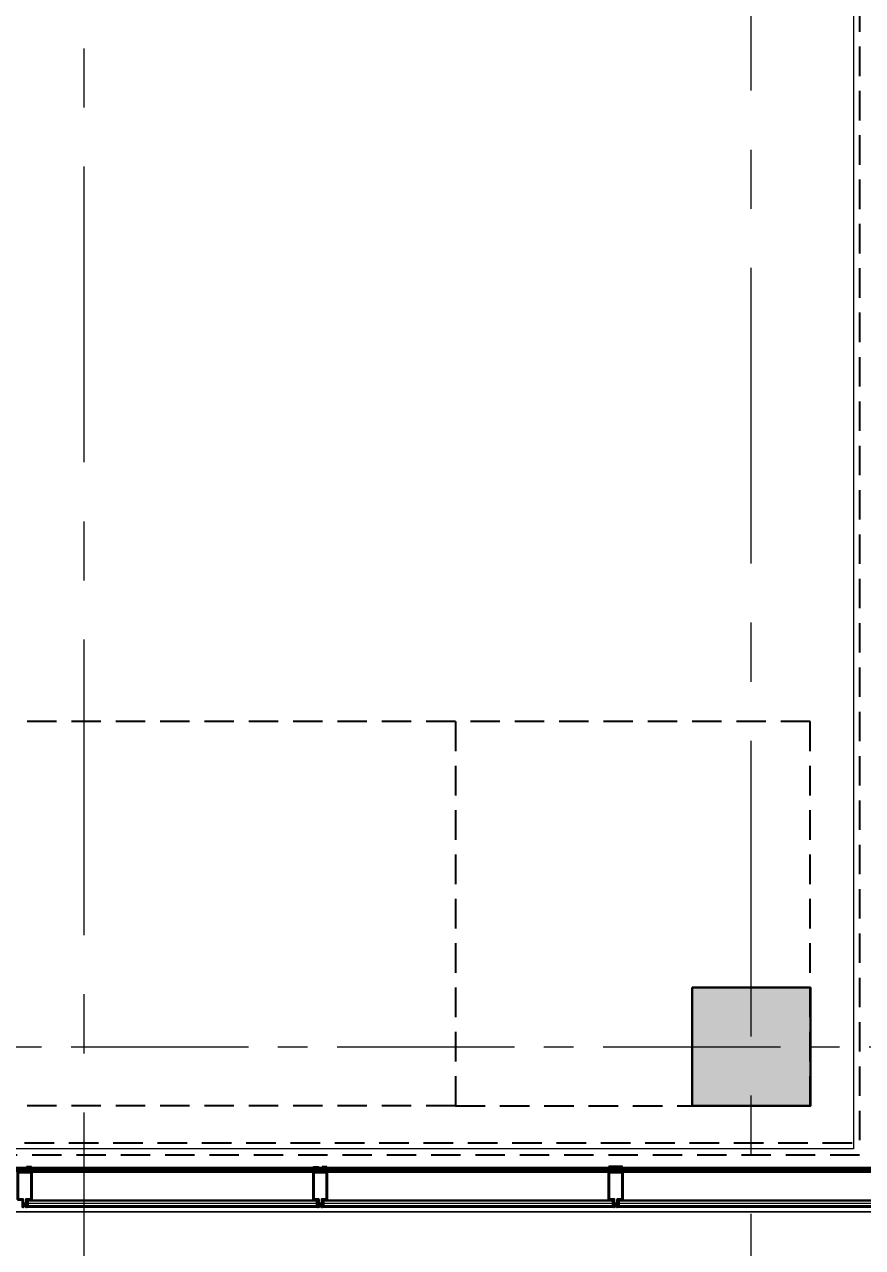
# Model space of a CAD drawing. Header units: inches. Extents: x -26500 to 0, y -3347 to 2257.
# Drawn here: x -21241.1 to -21070.9, y -26.2 to 222.1 of the extents above; entities that cross this region are included whole.
import ezdxf
from ezdxf import colors
from ezdxf.entities.mleader import LeaderData, LeaderLine
from ezdxf.enums import TextEntityAlignment as Align
from ezdxf.math import Vec2, Vec3

# ---------------------------------------------------------------- set-up
doc = ezdxf.new("R2010")
doc.units = ezdxf.units.IN
doc.header["$LTSCALE"] = 48
doc.header["$MEASUREMENT"] = 0
for name, pattern in [('A104$0$CENTER', [2, 1.25, -0.25, 0.25, -0.25]), ('CENTER2', [1.125, 0.75, -0.125, 0.125, -0.125]), ('NB - 5th floor_plan$0$HIDDEN2', [0.1875, 0.125, -0.0625])]:
    doc.linetypes.add(name, pattern=pattern)
for name, color, linetype in [('A104$0$A-ANNO-PATT-1-12', 8, 'Continuous'), ('A104$0$A-CLNG-RAIL', 8, 'Continuous'), ('A104$0$A-FLOR-SLAB', 8, 'Continuous'), ('A104$0$A-GLAZ', 8, 'Continuous'), ('A104$0$A-GLAZ-CRNA', 8, 'Continuous'), ('A104$0$A-GRID-GRD1-12', 8, 'CENTER2'), ('A104$0$A-GRID-GRDP0-12', 8, 'Continuous'), ('A104$0$A-GRID-GRDP0-15', 8, 'Continuous'), ('A604$0$A-CLNG-RAIL', 8, 'Continuous'), ('A604$0$A-COLS-COL1-12', 8, 'Continuous'), ('A604$0$A-SHAD-PAT2', 8, 'Continuous'), ('E-Anno-Keyn', 72, 'Continuous'), ('E-FIRE', 234, 'Continuous'), ('NB - 5th floor_plan$0$STCCOLS1', 1, 'NB - 5th floor_plan$0$HIDDEN2'), ('NB - 5th floor_plan$0$STDROPS', 1, 'NB - 5th floor_plan$0$HIDDEN2'), ('NB - 5th floor_plan$0$STSLABEDGE', 1, 'NB - 5th floor_plan$0$HIDDEN2'), ('NB - 5th floor_plan$0$STSLABNOTCH', 1, 'NB - 5th floor_plan$0$HIDDEN2'), ('XREF', 7, 'Continuous')]:
    doc.layers.add(name, color=color, linetype=linetype)
doc.layers.add('E-Fire-Covr', color=240, linetype='Continuous', lineweight=70, plot=False)
doc.styles.add('MAMEP ANNO', font='arial.ttf', dxfattribs={"height": 0.101562})
doc.styles.get("Standard").update_dxf_attribs({"font": 'simplex.shx'})

# ---------------------------------------------------------------- blocks, each defined once
blk = doc.blocks.new('A104')
at = {"layer": 'A104$0$A-ANNO-PATT-1-12', "lineweight": 30}
blk.add_solid([(-21081.5239, 2.5949), (-21081.5239, 26.5949), (-21105.5239, 2.5949), (-21105.5239, 26.5949)], dxfattribs=at)
at = {"layer": 'A104$0$A-CLNG-RAIL', "lineweight": 13}
for p, q in [((-21239.6489, -9.7165), (-21240.6469, -9.7165)), ((-21240.6469, -9.7165), (-21240.6469, -10.5425)), ((-21240.5969, -10.5425), (-21240.5969, -9.7665)), ((-21240.5969, -9.7665), (-21240.0389, -9.7665)), ((-21240.0389, -9.7665), (-21240.0389, -9.8565)), ((-21240.0389, -9.8565), (-21239.9339, -9.8565)), ((-21239.9939, -9.8165), (-21239.9939, -9.7665)), ((-21239.9939, -9.7665), (-21239.6939, -9.7665)), ((-21239.9339, -9.8165), (-21239.9939, -9.8165)), ((-21239.9339, -9.8565), (-21239.9339, -9.8165)), ((-21239.6939, -9.8165), (-21239.7539, -9.8165)), ((-21239.7539, -9.8165), (-21239.7539, -9.8565)), ((-21239.7539, -9.8565), (-21239.6489, -9.8565)), ((-21239.6939, -9.7665), (-21239.6939, -9.8165)), ((-21239.6489, -9.8565), (-21239.6489, -9.7165)), ((-21182.3995, -9.8565), (-21182.3995, -9.7165)), ((-21182.3995, -9.7165), (-21181.4015, -9.7165)), ((-21182.2945, -9.8565), (-21182.3995, -9.8565)), ((-21182.0545, -9.7665), (-21182.3545, -9.7665)), ((-21182.3545, -9.7665), (-21182.3545, -9.8165)), ((-21182.3545, -9.8165), (-21182.2945, -9.8165)), ((-21182.2945, -9.8165), (-21182.2945, -9.8565)), ((-21182.1145, -9.8565), (-21182.1145, -9.8165)), ((-21182.1145, -9.8165), (-21182.0545, -9.8165)), ((-21182.0095, -9.8565), (-21182.1145, -9.8565)), ((-21182.0545, -9.8165), (-21182.0545, -9.7665)), ((-21181.4515, -9.7665), (-21182.0095, -9.7665)), ((-21182.0095, -9.7665), (-21182.0095, -9.8565)), ((-21181.4515, -10.5425), (-21181.4515, -9.7665)), ((-21181.4015, -9.7165), (-21181.4015, -10.5425)), ((-21179.6489, -9.7165), (-21180.6469, -9.7165)), ((-21180.6469, -9.7165), (-21180.6469, -10.5425)), ((-21180.5969, -10.5425), (-21180.5969, -9.7665)), ((-21180.5969, -9.7665), (-21180.0389, -9.7665)), ((-21180.0389, -9.7665), (-21180.0389, -9.8565)), ((-21180.0389, -9.8565), (-21179.9339, -9.8565)), ((-21179.9939, -9.8165), (-21179.9939, -9.7665)), ((-21179.9939, -9.7665), (-21179.6939, -9.7665)), ((-21179.9339, -9.8165), (-21179.9939, -9.8165)), ((-21179.9339, -9.8565), (-21179.9339, -9.8165)), ((-21179.6939, -9.8165), (-21179.7539, -9.8165)), ((-21179.7539, -9.8165), (-21179.7539, -9.8565)), ((-21179.7539, -9.8565), (-21179.6489, -9.8565)), ((-21179.6939, -9.7665), (-21179.6939, -9.8165)), ((-21179.6489, -9.8565), (-21179.6489, -9.7165)), ((-21122.3995, -9.8565), (-21122.3995, -9.7165)), ((-21122.3995, -9.7165), (-21121.4015, -9.7165)), ((-21122.2945, -9.8565), (-21122.3995, -9.8565)), ((-21122.0545, -9.7665), (-21122.3545, -9.7665)), ((-21122.3545, -9.7665), (-21122.3545, -9.8165)), ((-21122.3545, -9.8165), (-21122.2945, -9.8165)), ((-21122.2945, -9.8165), (-21122.2945, -9.8565)), ((-21122.1145, -9.8565), (-21122.1145, -9.8165)), ((-21122.1145, -9.8165), (-21122.0545, -9.8165)), ((-21122.0095, -9.8565), (-21122.1145, -9.8565)), ((-21122.0545, -9.8165), (-21122.0545, -9.7665)), ((-21121.4515, -9.7665), (-21122.0095, -9.7665)), ((-21122.0095, -9.7665), (-21122.0095, -9.8565)), ((-21121.4515, -10.5425), (-21121.4515, -9.7665)), ((-21121.4015, -9.7165), (-21121.4015, -10.5425)), ((-21119.6489, -9.7165), (-21120.6469, -9.7165)), ((-21120.6469, -9.7165), (-21120.6469, -10.5425)), ((-21120.5969, -10.5425), (-21120.5969, -9.7665)), ((-21120.5969, -9.7665), (-21120.0389, -9.7665)), ((-21120.0389, -9.7665), (-21120.0389, -9.8565)), ((-21120.0389, -9.8565), (-21119.9339, -9.8565)), ((-21119.9939, -9.8165), (-21119.9939, -9.7665)), ((-21119.9939, -9.7665), (-21119.6939, -9.7665)), ((-21119.9339, -9.8165), (-21119.9939, -9.8165)), ((-21119.9339, -9.8565), (-21119.9339, -9.8165)), ((-21119.6939, -9.8165), (-21119.7539, -9.8165)), ((-21119.7539, -9.8165), (-21119.7539, -9.8565)), ((-21119.7539, -9.8565), (-21119.6489, -9.8565)), ((-21119.6939, -9.7665), (-21119.6939, -9.8165)), ((-21119.6489, -9.8565), (-21119.6489, -9.7165)), ((-21240.8659, -10.5425), (-21240.9489, -10.5425)), ((-21240.9489, -10.5425), (-21240.9489, -10.9045)), ((-21240.9489, -10.9045), (-21240.8989, -10.9045)), ((-21240.8989, -10.6965), (-21240.8989, -10.6025)), ((-21240.8989, -10.6025), (-21240.1129, -10.6025)), ((-21240.8989, -10.8215), (-21240.8639, -10.6965)), ((-21240.8639, -10.6965), (-21240.8989, -10.6965)), ((-21240.8989, -10.9045), (-21240.8989, -10.8215)), ((-21240.7409, -10.5075), (-21240.8659, -10.5425)), ((-21240.7409, -10.5425), (-21240.7409, -10.5075)), ((-21240.6469, -10.5425), (-21240.7409, -10.5425)), ((-21239.9339, -10.5425), (-21240.5969, -10.5425)), ((-21240.1129, -10.6965), (-21240.1479, -10.6965)), ((-21240.1479, -10.6965), (-21240.1129, -10.8215)), ((-21240.1129, -10.6025), (-21240.1129, -10.6965)), ((-21240.1129, -10.8215), (-21240.1129, -10.9045)), ((-21240.1129, -10.9045), (-21240.0679, -10.9045)), ((-21240.0679, -10.9045), (-21240.0679, -10.6825)), ((-21240.0679, -10.6825), (-21239.6939, -10.6825)), ((-21239.9939, -10.6325), (-21239.9939, -10.5825)), ((-21239.9939, -10.5825), (-21239.9339, -10.5825)), ((-21239.6939, -10.6325), (-21239.9939, -10.6325)), ((-21239.9339, -10.5825), (-21239.9339, -10.5425)), ((-21239.6489, -10.5425), (-21239.7539, -10.5425)), ((-21239.7539, -10.5425), (-21239.7539, -10.5825)), ((-21239.7539, -10.5825), (-21239.6939, -10.5825)), ((-21239.6939, -10.5825), (-21239.6939, -10.6325)), ((-21239.6939, -10.6825), (-21239.6939, -10.9045)), ((-21239.6939, -10.9045), (-21239.6489, -10.9045)), ((-21239.6489, -10.9045), (-21239.6489, -10.5425)), ((-21182.3995, -10.9045), (-21182.3995, -10.5425)), ((-21182.3995, -10.5425), (-21182.2945, -10.5425)), ((-21182.3545, -10.9045), (-21182.3995, -10.9045)), ((-21182.2945, -10.5825), (-21182.3545, -10.5825)), ((-21182.3545, -10.5825), (-21182.3545, -10.6325)), ((-21182.3545, -10.6325), (-21182.0545, -10.6325)), ((-21181.9805, -10.6825), (-21182.3545, -10.6825)), ((-21182.3545, -10.6825), (-21182.3545, -10.9045)), ((-21182.2945, -10.5425), (-21182.2945, -10.5825)), ((-21182.1145, -10.5825), (-21182.1145, -10.5425)), ((-21182.1145, -10.5425), (-21181.4515, -10.5425)), ((-21182.0545, -10.5825), (-21182.1145, -10.5825)), ((-21182.0545, -10.6325), (-21182.0545, -10.5825)), ((-21181.9805, -10.9045), (-21181.9805, -10.6825)), ((-21181.9355, -10.9045), (-21181.9805, -10.9045)), ((-21181.1495, -10.6025), (-21181.9355, -10.6025)), ((-21181.9355, -10.6025), (-21181.9355, -10.6965)), ((-21181.9355, -10.6965), (-21181.9005, -10.6965)), ((-21181.9005, -10.6965), (-21181.9355, -10.8215)), ((-21181.9355, -10.8215), (-21181.9355, -10.9045)), ((-21181.4015, -10.5425), (-21181.3075, -10.5425)), ((-21181.3075, -10.5425), (-21181.3075, -10.5075)), ((-21181.3075, -10.5075), (-21181.1825, -10.5425)), ((-21181.1495, -10.8215), (-21181.1845, -10.6965)), ((-21181.1845, -10.6965), (-21181.1495, -10.6965)), ((-21181.1825, -10.5425), (-21181.0995, -10.5425)), ((-21181.1495, -10.6965), (-21181.1495, -10.6025)), ((-21181.1495, -10.9045), (-21181.1495, -10.8215)), ((-21181.0995, -10.9045), (-21181.1495, -10.9045)), ((-21181.0995, -10.5425), (-21181.0995, -10.9045)), ((-21180.8659, -10.5425), (-21180.9489, -10.5425)), ((-21180.9489, -10.5425), (-21180.9489, -10.9045)), ((-21180.9489, -10.9045), (-21180.8989, -10.9045)), ((-21180.8989, -10.6965), (-21180.8989, -10.6025)), ((-21180.8989, -10.6025), (-21180.1129, -10.6025)), ((-21180.8989, -10.8215), (-21180.8639, -10.6965)), ((-21180.8639, -10.6965), (-21180.8989, -10.6965)), ((-21180.8989, -10.9045), (-21180.8989, -10.8215)), ((-21180.7409, -10.5075), (-21180.8659, -10.5425)), ((-21180.7409, -10.5425), (-21180.7409, -10.5075)), ((-21180.6469, -10.5425), (-21180.7409, -10.5425)), ((-21179.9339, -10.5425), (-21180.5969, -10.5425)), ((-21180.1129, -10.6965), (-21180.1479, -10.6965)), ((-21180.1479, -10.6965), (-21180.1129, -10.8215)), ((-21180.1129, -10.6025), (-21180.1129, -10.6965)), ((-21180.1129, -10.8215), (-21180.1129, -10.9045)), ((-21180.1129, -10.9045), (-21180.0679, -10.9045)), ((-21180.0679, -10.9045), (-21180.0679, -10.6825)), ((-21180.0679, -10.6825), (-21179.6939, -10.6825)), ((-21179.9939, -10.6325), (-21179.9939, -10.5825)), ((-21179.9939, -10.5825), (-21179.9339, -10.5825)), ((-21179.6939, -10.6325), (-21179.9939, -10.6325)), ((-21179.9339, -10.5825), (-21179.9339, -10.5425)), ((-21179.6489, -10.5425), (-21179.7539, -10.5425)), ((-21179.7539, -10.5425), (-21179.7539, -10.5825)), ((-21179.7539, -10.5825), (-21179.6939, -10.5825)), ((-21179.6939, -10.5825), (-21179.6939, -10.6325)), ((-21179.6939, -10.6825), (-21179.6939, -10.9045)), ((-21179.6939, -10.9045), (-21179.6489, -10.9045)), ((-21179.6489, -10.9045), (-21179.6489, -10.5425)), ((-21122.3995, -10.9045), (-21122.3995, -10.5425)), ((-21122.3995, -10.5425), (-21122.2945, -10.5425)), ((-21122.3545, -10.9045), (-21122.3995, -10.9045)), ((-21122.2945, -10.5825), (-21122.3545, -10.5825)), ((-21122.3545, -10.5825), (-21122.3545, -10.6325)), ((-21122.3545, -10.6325), (-21122.0545, -10.6325)), ((-21121.9805, -10.6825), (-21122.3545, -10.6825)), ((-21122.3545, -10.6825), (-21122.3545, -10.9045)), ((-21122.2945, -10.5425), (-21122.2945, -10.5825)), ((-21122.1145, -10.5825), (-21122.1145, -10.5425)), ((-21122.1145, -10.5425), (-21121.4515, -10.5425)), ((-21122.0545, -10.5825), (-21122.1145, -10.5825)), ((-21122.0545, -10.6325), (-21122.0545, -10.5825)), ((-21121.9805, -10.9045), (-21121.9805, -10.6825)), ((-21121.9355, -10.9045), (-21121.9805, -10.9045)), ((-21121.1495, -10.6025), (-21121.9355, -10.6025)), ((-21121.9355, -10.6025), (-21121.9355, -10.6965)), ((-21121.9355, -10.6965), (-21121.9005, -10.6965)), ((-21121.9005, -10.6965), (-21121.9355, -10.8215)), ((-21121.9355, -10.8215), (-21121.9355, -10.9045)), ((-21121.4015, -10.5425), (-21121.3075, -10.5425)), ((-21121.3075, -10.5425), (-21121.3075, -10.5075)), ((-21121.3075, -10.5075), (-21121.1825, -10.5425)), ((-21121.1495, -10.8215), (-21121.1845, -10.6965)), ((-21121.1845, -10.6965), (-21121.1495, -10.6965)), ((-21121.1825, -10.5425), (-21121.0995, -10.5425)), ((-21121.1495, -10.6965), (-21121.1495, -10.6025)), ((-21121.1495, -10.9045), (-21121.1495, -10.8215)), ((-21121.0995, -10.9045), (-21121.1495, -10.9045)), ((-21121.0995, -10.5425), (-21121.0995, -10.9045)), ((-21120.8659, -10.5425), (-21120.9489, -10.5425)), ((-21120.9489, -10.5425), (-21120.9489, -10.9045)), ((-21120.9489, -10.9045), (-21120.8989, -10.9045)), ((-21120.8989, -10.6965), (-21120.8989, -10.6025)), ((-21120.8989, -10.6025), (-21120.1129, -10.6025)), ((-21120.8989, -10.8215), (-21120.8639, -10.6965)), ((-21120.8639, -10.6965), (-21120.8989, -10.6965)), ((-21120.8989, -10.9045), (-21120.8989, -10.8215)), ((-21120.7409, -10.5075), (-21120.8659, -10.5425)), ((-21120.7409, -10.5425), (-21120.7409, -10.5075)), ((-21120.6469, -10.5425), (-21120.7409, -10.5425)), ((-21119.9339, -10.5425), (-21120.5969, -10.5425)), ((-21120.1129, -10.6965), (-21120.1479, -10.6965)), ((-21120.1479, -10.6965), (-21120.1129, -10.8215)), ((-21120.1129, -10.6025), (-21120.1129, -10.6965)), ((-21120.1129, -10.8215), (-21120.1129, -10.9045)), ((-21120.1129, -10.9045), (-21120.0679, -10.9045)), ((-21120.0679, -10.9045), (-21120.0679, -10.6825)), ((-21120.0679, -10.6825), (-21119.6939, -10.6825)), ((-21119.9939, -10.6325), (-21119.9939, -10.5825)), ((-21119.9939, -10.5825), (-21119.9339, -10.5825)), ((-21119.6939, -10.6325), (-21119.9939, -10.6325)), ((-21119.9339, -10.5825), (-21119.9339, -10.5425)), ((-21119.6489, -10.5425), (-21119.7539, -10.5425)), ((-21119.7539, -10.5425), (-21119.7539, -10.5825)), ((-21119.7539, -10.5825), (-21119.6939, -10.5825)), ((-21119.6939, -10.5825), (-21119.6939, -10.6325)), ((-21119.6939, -10.6825), (-21119.6939, -10.9045)), ((-21119.6939, -10.9045), (-21119.6489, -10.9045)), ((-21119.6489, -10.9045), (-21119.6489, -10.5425))]:
    blk.add_line(p, q, dxfattribs=at)
at = {"layer": 'A104$0$A-CLNG-RAIL', "lineweight": 13, "flags": 128}
for points in [[(-21239.9042, -9.8111), (-21239.9163, -9.8656), (-21239.9223, -9.9383), (-21239.9681, -10.1297)], [(-21239.7491, -9.799), (-21239.9366, -9.799)], [(-21182.2993, -9.799), (-21182.1118, -9.799)], [(-21182.1442, -9.8111), (-21182.1321, -9.8656), (-21182.1261, -9.9383), (-21182.0803, -10.1297)], [(-21179.9042, -9.8111), (-21179.9163, -9.8656), (-21179.9223, -9.9383), (-21179.9681, -10.1297)], [(-21179.7491, -9.799), (-21179.9366, -9.799)], [(-21122.2993, -9.799), (-21122.1118, -9.799)], [(-21122.1442, -9.8111), (-21122.1321, -9.8656), (-21122.1261, -9.9383), (-21122.0803, -10.1297)], [(-21119.9042, -9.8111), (-21119.9163, -9.8656), (-21119.9223, -9.9383), (-21119.9681, -10.1297)], [(-21119.7491, -9.799), (-21119.9366, -9.799)], [(-21239.9042, -10.5971), (-21239.9163, -10.5427), (-21239.9223, -10.47), (-21239.9681, -10.2786)], [(-21239.7491, -10.6093), (-21239.9366, -10.6093)], [(-21182.2993, -10.6093), (-21182.1118, -10.6093)], [(-21182.1442, -10.5971), (-21182.1321, -10.5427), (-21182.1261, -10.47), (-21182.0803, -10.2786)], [(-21179.9042, -10.5971), (-21179.9163, -10.5427), (-21179.9223, -10.47), (-21179.9681, -10.2786)], [(-21179.7491, -10.6093), (-21179.9366, -10.6093)], [(-21122.2993, -10.6093), (-21122.1118, -10.6093)], [(-21122.1442, -10.5971), (-21122.1321, -10.5427), (-21122.1261, -10.47), (-21122.0803, -10.2786)], [(-21119.9042, -10.5971), (-21119.9163, -10.5427), (-21119.9223, -10.47), (-21119.9681, -10.2786)], [(-21119.7491, -10.6093), (-21119.9366, -10.6093)]]:
    blk.add_lwpolyline(points, dxfattribs=at)
at = {"layer": 'A104$0$A-CLNG-RAIL', "lineweight": 13}
for points in [[(-21239.886, -9.8111), (-21239.886, -9.8656), (-21239.886, -9.9261), (-21239.8981, -9.9746), (-21239.9016, -9.9988), (-21239.9258, -10.1297)], [(-21239.8496, -9.799), (-21239.8618, -9.908), (-21239.8496, -9.9746), (-21239.855, -9.9988), (-21239.8556, -10.1297)], [(-21239.8289, -9.799), (-21239.8315, -9.8172), (-21239.8375, -9.8596), (-21239.8254, -9.9504), (-21239.8078, -9.9988), (-21239.7855, -10.1297)], [(-21239.8012, -9.8051), (-21239.8012, -9.8414), (-21239.8012, -9.8959), (-21239.7709, -9.9685), (-21239.7558, -9.9988), (-21239.7112, -10.1297)], [(-21239.7709, -9.8051), (-21239.783, -9.8535), (-21239.7648, -9.9019), (-21239.7285, -9.9746), (-21239.7133, -9.9988), (-21239.6582, -10.1297)], [(-21182.2775, -9.8051), (-21182.2654, -9.8535), (-21182.2836, -9.9019), (-21182.3199, -9.9746), (-21182.3351, -9.9988), (-21182.3902, -10.1297)], [(-21182.2472, -9.8051), (-21182.2472, -9.8414), (-21182.2472, -9.8959), (-21182.2775, -9.9685), (-21182.2926, -9.9988), (-21182.3372, -10.1297)], [(-21182.2195, -9.799), (-21182.2169, -9.8172), (-21182.2109, -9.8596), (-21182.223, -9.9504), (-21182.2406, -9.9988), (-21182.2629, -10.1297)], [(-21182.1988, -9.799), (-21182.1866, -9.908), (-21182.1988, -9.9746), (-21182.1934, -9.9988), (-21182.1928, -10.1297)], [(-21182.1624, -9.8111), (-21182.1624, -9.8656), (-21182.1624, -9.9261), (-21182.1503, -9.9746), (-21182.1468, -9.9988), (-21182.1226, -10.1297)], [(-21179.886, -9.8111), (-21179.886, -9.8656), (-21179.886, -9.9261), (-21179.8981, -9.9746), (-21179.9016, -9.9988), (-21179.9258, -10.1297)], [(-21179.8496, -9.799), (-21179.8618, -9.908), (-21179.8496, -9.9746), (-21179.855, -9.9988), (-21179.8556, -10.1297)], [(-21179.8289, -9.799), (-21179.8315, -9.8172), (-21179.8375, -9.8596), (-21179.8254, -9.9504), (-21179.8078, -9.9988), (-21179.7855, -10.1297)], [(-21179.8012, -9.8051), (-21179.8012, -9.8414), (-21179.8012, -9.8959), (-21179.7709, -9.9685), (-21179.7558, -9.9988), (-21179.7112, -10.1297)], [(-21179.7709, -9.8051), (-21179.783, -9.8535), (-21179.7648, -9.9019), (-21179.7285, -9.9746), (-21179.7133, -9.9988), (-21179.6582, -10.1297)], [(-21122.2775, -9.8051), (-21122.2654, -9.8535), (-21122.2836, -9.9019), (-21122.3199, -9.9746), (-21122.3351, -9.9988), (-21122.3902, -10.1297)], [(-21122.2472, -9.8051), (-21122.2472, -9.8414), (-21122.2472, -9.8959), (-21122.2775, -9.9685), (-21122.2926, -9.9988), (-21122.3372, -10.1297)], [(-21122.2195, -9.799), (-21122.2169, -9.8172), (-21122.2109, -9.8596), (-21122.223, -9.9504), (-21122.2406, -9.9988), (-21122.2629, -10.1297)], [(-21122.1988, -9.799), (-21122.1866, -9.908), (-21122.1988, -9.9746), (-21122.1934, -9.9988), (-21122.1928, -10.1297)], [(-21122.1624, -9.8111), (-21122.1624, -9.8656), (-21122.1624, -9.9261), (-21122.1503, -9.9746), (-21122.1468, -9.9988), (-21122.1226, -10.1297)], [(-21119.886, -9.8111), (-21119.886, -9.8656), (-21119.886, -9.9261), (-21119.8981, -9.9746), (-21119.9016, -9.9988), (-21119.9258, -10.1297)], [(-21119.8496, -9.799), (-21119.8618, -9.908), (-21119.8496, -9.9746), (-21119.855, -9.9988), (-21119.8556, -10.1297)], [(-21119.8289, -9.799), (-21119.8315, -9.8172), (-21119.8375, -9.8596), (-21119.8254, -9.9504), (-21119.8078, -9.9988), (-21119.7855, -10.1297)], [(-21119.8012, -9.8051), (-21119.8012, -9.8414), (-21119.8012, -9.8959), (-21119.7709, -9.9685), (-21119.7558, -9.9988), (-21119.7112, -10.1297)], [(-21119.7709, -9.8051), (-21119.783, -9.8535), (-21119.7648, -9.9019), (-21119.7285, -9.9746), (-21119.7133, -9.9988), (-21119.6582, -10.1297)], [(-21239.886, -10.5971), (-21239.886, -10.5427), (-21239.886, -10.4821), (-21239.8981, -10.4337), (-21239.9016, -10.4095), (-21239.9258, -10.2786)], [(-21239.8496, -10.6093), (-21239.8618, -10.5003), (-21239.8496, -10.4337), (-21239.855, -10.4095), (-21239.8556, -10.2786)], [(-21239.8289, -10.6093), (-21239.8315, -10.5911), (-21239.8375, -10.5487), (-21239.8254, -10.4579), (-21239.8078, -10.4095), (-21239.7855, -10.2786)], [(-21239.8012, -10.6032), (-21239.8012, -10.5669), (-21239.8012, -10.5124), (-21239.7709, -10.4398), (-21239.7558, -10.4095), (-21239.7112, -10.2786)], [(-21239.7709, -10.6032), (-21239.783, -10.5548), (-21239.7648, -10.5063), (-21239.7285, -10.4337), (-21239.7133, -10.4095), (-21239.6582, -10.2786)], [(-21182.2775, -10.6032), (-21182.2654, -10.5548), (-21182.2836, -10.5063), (-21182.3199, -10.4337), (-21182.3351, -10.4095), (-21182.3902, -10.2786)], [(-21182.2472, -10.6032), (-21182.2472, -10.5669), (-21182.2472, -10.5124), (-21182.2775, -10.4398), (-21182.2926, -10.4095), (-21182.3372, -10.2786)], [(-21182.2195, -10.6093), (-21182.2169, -10.5911), (-21182.2109, -10.5487), (-21182.223, -10.4579), (-21182.2406, -10.4095), (-21182.2629, -10.2786)], [(-21182.1988, -10.6093), (-21182.1866, -10.5003), (-21182.1988, -10.4337), (-21182.1934, -10.4095), (-21182.1928, -10.2786)], [(-21182.1624, -10.5971), (-21182.1624, -10.5427), (-21182.1624, -10.4821), (-21182.1503, -10.4337), (-21182.1468, -10.4095), (-21182.1226, -10.2786)], [(-21179.886, -10.5971), (-21179.886, -10.5427), (-21179.886, -10.4821), (-21179.8981, -10.4337), (-21179.9016, -10.4095), (-21179.9258, -10.2786)], [(-21179.8496, -10.6093), (-21179.8618, -10.5003), (-21179.8496, -10.4337), (-21179.855, -10.4095), (-21179.8556, -10.2786)], [(-21179.8289, -10.6093), (-21179.8315, -10.5911), (-21179.8375, -10.5487), (-21179.8254, -10.4579), (-21179.8078, -10.4095), (-21179.7855, -10.2786)], [(-21179.8012, -10.6032), (-21179.8012, -10.5669), (-21179.8012, -10.5124), (-21179.7709, -10.4398), (-21179.7558, -10.4095), (-21179.7112, -10.2786)], [(-21179.7709, -10.6032), (-21179.783, -10.5548), (-21179.7648, -10.5063), (-21179.7285, -10.4337), (-21179.7133, -10.4095), (-21179.6582, -10.2786)], [(-21122.2775, -10.6032), (-21122.2654, -10.5548), (-21122.2836, -10.5063), (-21122.3199, -10.4337), (-21122.3351, -10.4095), (-21122.3902, -10.2786)], [(-21122.2472, -10.6032), (-21122.2472, -10.5669), (-21122.2472, -10.5124), (-21122.2775, -10.4398), (-21122.2926, -10.4095), (-21122.3372, -10.2786)], [(-21122.2195, -10.6093), (-21122.2169, -10.5911), (-21122.2109, -10.5487), (-21122.223, -10.4579), (-21122.2406, -10.4095), (-21122.2629, -10.2786)], [(-21122.1988, -10.6093), (-21122.1866, -10.5003), (-21122.1988, -10.4337), (-21122.1934, -10.4095), (-21122.1928, -10.2786)], [(-21122.1624, -10.5971), (-21122.1624, -10.5427), (-21122.1624, -10.4821), (-21122.1503, -10.4337), (-21122.1468, -10.4095), (-21122.1226, -10.2786)], [(-21119.886, -10.5971), (-21119.886, -10.5427), (-21119.886, -10.4821), (-21119.8981, -10.4337), (-21119.9016, -10.4095), (-21119.9258, -10.2786)], [(-21119.8496, -10.6093), (-21119.8618, -10.5003), (-21119.8496, -10.4337), (-21119.855, -10.4095), (-21119.8556, -10.2786)], [(-21119.8289, -10.6093), (-21119.8315, -10.5911), (-21119.8375, -10.5487), (-21119.8254, -10.4579), (-21119.8078, -10.4095), (-21119.7855, -10.2786)], [(-21119.8012, -10.6032), (-21119.8012, -10.5669), (-21119.8012, -10.5124), (-21119.7709, -10.4398), (-21119.7558, -10.4095), (-21119.7112, -10.2786)], [(-21119.7709, -10.6032), (-21119.783, -10.5548), (-21119.7648, -10.5063), (-21119.7285, -10.4337), (-21119.7133, -10.4095), (-21119.6582, -10.2786)]]:
    blk.add_open_spline(points, degree=3, dxfattribs=at)
blk.add_3dface([(-21122.3995, -9.7165), (-21119.6489, -9.7165), (-21119.6489, -9.6665), (-21122.3995, -9.6665)], dxfattribs=at)
at = {"layer": 'A104$0$A-FLOR-SLAB', "lineweight": 0, "flags": 128}
blk.add_lwpolyline([(-23869.2731, 1530.3475), (-21072.7739, 1530.3449), (-21072.7739, -6.1545), (-22489.2736, -6.1545), (-22489.2736, 53.8448), (-22872.7736, 53.8448), (-22872.7736, -6.1545), (-24409.272, -6.1545)], dxfattribs=at)
at = {"layer": 'A104$0$A-GLAZ', "lineweight": 0}
blk.add_line((-22352.0234, -18.9052), (-21060.0239, -18.9052), dxfattribs=at)
at = {"layer": 'A104$0$A-GLAZ-CRNA', "lineweight": 0}
for p, q in [((-21239.6495, -10.9045), (-21182.3995, -10.9045)), ((-21179.6495, -10.9045), (-21068.0239, -10.9045)), ((-21240.3989, -17.1545), (-21181.6489, -17.1545)), ((-21180.3989, -17.1545), (-21121.6489, -17.1545)), ((-21120.3989, -17.1545), (-21062.8989, -17.1545)), ((-21240.3989, -17.6545), (-21181.6489, -17.6545)), ((-21180.3989, -17.6545), (-21121.6489, -17.6545)), ((-21120.3989, -17.6545), (-21062.8989, -17.6545))]:
    blk.add_line(p, q, dxfattribs=at)
at = {"layer": 'A104$0$A-GLAZ-CRNA', "lineweight": 30}
for p, q in [((-21240.3989, -16.6545), (-21240.3989, -17.9045)), ((-21240.3989, -16.6545), (-21181.6489, -16.6545)), ((-21180.3989, -16.6545), (-21121.6489, -16.6545)), ((-21121.6489, -16.6545), (-21121.6489, -17.9045)), ((-21120.3989, -16.6545), (-21120.3989, -17.9045)), ((-21120.3989, -16.6545), (-21062.8989, -16.6545)), ((-21240.3989, -17.9045), (-21181.6489, -17.9045)), ((-21180.3989, -17.9045), (-21121.6489, -17.9045)), ((-21120.3989, -17.9045), (-21062.8989, -17.9045))]:
    blk.add_line(p, q, dxfattribs=at)
at = {"layer": 'A104$0$A-GLAZ-CRNA', "lineweight": 40}
for p, q in [((-21181.6489, -16.6545), (-21181.6489, -17.9045)), ((-21180.3989, -16.6545), (-21180.3989, -17.9045))]:
    blk.add_line(p, q, dxfattribs=at)
at = {"layer": 'A104$0$A-GLAZ-CRNA', "lineweight": 40, "flags": 128}
for points in [[(-21241.0239, -17.3107), (-21241.2739, -17.3107), (-21241.2739, -17.9045), (-21241.3989, -17.9045), (-21241.3989, -16.4045), (-21242.3989, -16.4045), (-21242.3995, -10.9045), (-21241.0245, -10.9045)], [(-21241.0239, -17.3107), (-21240.7739, -17.3107), (-21240.7739, -17.9045), (-21240.6489, -17.9045), (-21240.6489, -16.4045), (-21239.6489, -16.4045), (-21239.6495, -10.9045), (-21241.0245, -10.9045)], [(-21181.0239, -17.3107), (-21181.2739, -17.3107), (-21181.2739, -17.9045), (-21181.3989, -17.9045), (-21181.3989, -16.4045), (-21182.3989, -16.4045), (-21182.3995, -10.9045), (-21181.0245, -10.9045)], [(-21181.0239, -17.3107), (-21180.7739, -17.3107), (-21180.7739, -17.9045), (-21180.6489, -17.9045), (-21180.6489, -16.4045), (-21179.6489, -16.4045), (-21179.6495, -10.9045), (-21181.0245, -10.9045)], [(-21121.0239, -17.3107), (-21121.2739, -17.3107), (-21121.2739, -17.9045), (-21121.3989, -17.9045), (-21121.3989, -16.4045), (-21122.3989, -16.4045), (-21122.3995, -10.9045), (-21121.0245, -10.9045)], [(-21121.0239, -17.3107), (-21120.7739, -17.3107), (-21120.7739, -17.9045), (-21120.6489, -17.9045), (-21120.6489, -16.4045), (-21119.6489, -16.4045), (-21119.6495, -10.9045), (-21121.0245, -10.9045)]]:
    blk.add_lwpolyline(points, dxfattribs=at)
at = {"layer": 'A104$0$A-GLAZ-CRNA', "lineweight": 40, "extrusion": (0, 0, -1)}
for centre in [(21240.5239, -18.0295), (21181.5239, -18.0295), (21180.5239, -18.0295)]:
    blk.add_arc(centre, 0.1768, 45, 135, dxfattribs=at)
at = {"layer": 'A104$0$A-GLAZ-CRNA', "lineweight": 30, "extrusion": (0, 0, -1)}
for centre in [(21121.5239, -18.0295), (21120.5239, -18.0295)]:
    blk.add_arc(centre, 0.1768, 45, 135, dxfattribs=at)
at = {"layer": 'A104$0$A-GRID-GRD1-12', "lineweight": 0}
blk.add_line((-24363.5994, 14.5949), (-20442.3539, 14.5949), dxfattribs=at)
at = {"layer": 'A104$0$A-GRID-GRDP0-12', "linetype": 'A104$0$CENTER', "lineweight": 0}
blk.add_line((-21093.5239, -79.3264), (-21093.5239, 1922.9862), dxfattribs=at)
at = {"layer": 'A104$0$A-GRID-GRDP0-15', "linetype": 'A104$0$CENTER', "lineweight": 0}
blk.add_line((-21229.0236, 2113.2362), (-21229.0236, -676.9042), dxfattribs=at)
blk = doc.blocks.new('NB - 5th floor_plan')
at = {"layer": 'NB - 5th floor_plan$0$STCCOLS1', "color": 1, "linetype": 'NB - 5th floor_plan$0$HIDDEN2'}
blk.add_lwpolyline([(-21105.5239, 26.5949), (-21081.5239, 26.5949), (-21081.5239, 2.5949), (-21105.5239, 2.5949)], close=True, dxfattribs=at)
at = {"layer": 'NB - 5th floor_plan$0$STDROPS', "color": 1, "linetype": 'NB - 5th floor_plan$0$HIDDEN2'}
for p, q in [((-21153.5239, 80.5949), (-21361.0236, 80.5949)), ((-21153.5239, 2.595), (-21361.0236, 2.595))]:
    blk.add_line(p, q, dxfattribs=at)
blk.add_lwpolyline([(-21081.5239, 2.5949), (-21081.5239, 80.5949), (-21153.5239, 80.5949), (-21153.5239, 2.5949)], close=True, dxfattribs=at)
at = {"layer": 'NB - 5th floor_plan$0$STSLABEDGE', "color": 1, "linetype": 'NB - 5th floor_plan$0$HIDDEN2', "elevation": 0}
blk.add_lwpolyline([(-24410.5216, 169.3061), (-24584.3081, 246.2546), (-24082.6837, 1379.1629), (-23921.1515, 1307.6403), (-23870.5233, 1357.7144), (-23870.5233, 1531.5979), (-21297.5245, 1531.5947), (-21279.6923, 1531.5951), (-21071.5239, 1531.5949), (-21071.5239, -7.4045), (-21293.4359, -7.4045), (-21298.4429, -7.4045), (-22490.5236, -7.4045), (-22490.5236, 52.5948), (-22871.5236, 52.5948), (-22871.5236, -7.4045), (-24410.5239, -7.4045), (-24410.5216, 169.3061)], dxfattribs=at)
at = {"layer": 'NB - 5th floor_plan$0$STSLABNOTCH', "color": 1, "linetype": 'NB - 5th floor_plan$0$HIDDEN2', "elevation": 0}
blk.add_lwpolyline([(-21304.0239, -7.4043), (-21304.0239, -4.9043), (-21071.5239, -4.9045)], dxfattribs=at)
blk = doc.blocks.new('A604')
at = {"layer": 'A604$0$A-CLNG-RAIL', "lineweight": 13}
for p, q in [((-21239.65, -9.72), (-21240.65, -9.72)), ((-21240.65, -9.72), (-21240.65, -10.54)), ((-21240.6, -10.54), (-21240.6, -9.77)), ((-21240.6, -9.77), (-21240.04, -9.77)), ((-21240.04, -9.77), (-21240.04, -9.86)), ((-21240.04, -9.86), (-21239.93, -9.86)), ((-21239.99, -9.82), (-21239.99, -9.77)), ((-21239.99, -9.77), (-21239.69, -9.77)), ((-21239.93, -9.82), (-21239.99, -9.82)), ((-21239.93, -9.86), (-21239.93, -9.82)), ((-21239.69, -9.82), (-21239.75, -9.82)), ((-21239.75, -9.82), (-21239.75, -9.86)), ((-21239.75, -9.86), (-21239.65, -9.86)), ((-21239.69, -9.77), (-21239.69, -9.82)), ((-21239.65, -9.86), (-21239.65, -9.72)), ((-21182.4, -9.86), (-21182.4, -9.72)), ((-21182.4, -9.72), (-21181.4, -9.72)), ((-21182.29, -9.86), (-21182.4, -9.86)), ((-21182.05, -9.77), (-21182.35, -9.77)), ((-21182.35, -9.77), (-21182.35, -9.82)), ((-21182.35, -9.82), (-21182.29, -9.82)), ((-21182.29, -9.82), (-21182.29, -9.86)), ((-21182.11, -9.86), (-21182.11, -9.82)), ((-21182.11, -9.82), (-21182.05, -9.82)), ((-21182.01, -9.86), (-21182.11, -9.86)), ((-21182.05, -9.82), (-21182.05, -9.77)), ((-21181.45, -9.77), (-21182.01, -9.77)), ((-21182.01, -9.77), (-21182.01, -9.86)), ((-21181.45, -10.54), (-21181.45, -9.77)), ((-21181.4, -9.72), (-21181.4, -10.54)), ((-21179.65, -9.72), (-21180.65, -9.72)), ((-21180.65, -9.72), (-21180.65, -10.54)), ((-21180.6, -10.54), (-21180.6, -9.77)), ((-21180.6, -9.77), (-21180.04, -9.77)), ((-21180.04, -9.77), (-21180.04, -9.86)), ((-21180.04, -9.86), (-21179.93, -9.86)), ((-21179.99, -9.82), (-21179.99, -9.77)), ((-21179.99, -9.77), (-21179.69, -9.77)), ((-21179.93, -9.82), (-21179.99, -9.82)), ((-21179.93, -9.86), (-21179.93, -9.82)), ((-21179.69, -9.82), (-21179.75, -9.82)), ((-21179.75, -9.82), (-21179.75, -9.86)), ((-21179.75, -9.86), (-21179.65, -9.86)), ((-21179.69, -9.77), (-21179.69, -9.82)), ((-21179.65, -9.86), (-21179.65, -9.72)), ((-21122.4, -9.86), (-21122.4, -9.72)), ((-21122.4, -9.72), (-21121.4, -9.72)), ((-21122.29, -9.86), (-21122.4, -9.86)), ((-21122.05, -9.77), (-21122.35, -9.77)), ((-21122.35, -9.77), (-21122.35, -9.82)), ((-21122.35, -9.82), (-21122.29, -9.82)), ((-21122.29, -9.82), (-21122.29, -9.86)), ((-21122.11, -9.86), (-21122.11, -9.82)), ((-21122.11, -9.82), (-21122.05, -9.82)), ((-21122.01, -9.86), (-21122.11, -9.86)), ((-21122.05, -9.82), (-21122.05, -9.77)), ((-21121.45, -9.77), (-21122.01, -9.77)), ((-21122.01, -9.77), (-21122.01, -9.86)), ((-21121.45, -10.54), (-21121.45, -9.77)), ((-21121.4, -9.72), (-21121.4, -10.54)), ((-21119.65, -9.72), (-21120.65, -9.72)), ((-21120.65, -9.72), (-21120.65, -10.54)), ((-21120.6, -10.54), (-21120.6, -9.77)), ((-21120.6, -9.77), (-21120.04, -9.77)), ((-21120.04, -9.77), (-21120.04, -9.86)), ((-21120.04, -9.86), (-21119.93, -9.86)), ((-21119.99, -9.82), (-21119.99, -9.77)), ((-21119.99, -9.77), (-21119.69, -9.77)), ((-21119.93, -9.82), (-21119.99, -9.82)), ((-21119.93, -9.86), (-21119.93, -9.82)), ((-21119.69, -9.82), (-21119.75, -9.82)), ((-21119.75, -9.82), (-21119.75, -9.86)), ((-21119.75, -9.86), (-21119.65, -9.86)), ((-21119.69, -9.77), (-21119.69, -9.82)), ((-21119.65, -9.86), (-21119.65, -9.72)), ((-21240.87, -10.54), (-21240.95, -10.54)), ((-21240.95, -10.54), (-21240.95, -10.9)), ((-21240.95, -10.9), (-21240.9, -10.9)), ((-21240.9, -10.7), (-21240.9, -10.6)), ((-21240.9, -10.6), (-21240.11, -10.6)), ((-21240.9, -10.82), (-21240.86, -10.7)), ((-21240.86, -10.7), (-21240.9, -10.7)), ((-21240.9, -10.9), (-21240.9, -10.82)), ((-21240.74, -10.51), (-21240.87, -10.54)), ((-21240.74, -10.54), (-21240.74, -10.51)), ((-21240.65, -10.54), (-21240.74, -10.54)), ((-21239.93, -10.54), (-21240.6, -10.54)), ((-21240.11, -10.7), (-21240.15, -10.7)), ((-21240.15, -10.7), (-21240.11, -10.82)), ((-21240.11, -10.6), (-21240.11, -10.7)), ((-21240.11, -10.82), (-21240.11, -10.9)), ((-21240.11, -10.9), (-21240.07, -10.9)), ((-21240.07, -10.9), (-21240.07, -10.68)), ((-21240.07, -10.68), (-21239.69, -10.68)), ((-21239.99, -10.63), (-21239.99, -10.58)), ((-21239.99, -10.58), (-21239.93, -10.58)), ((-21239.69, -10.63), (-21239.99, -10.63)), ((-21239.93, -10.58), (-21239.93, -10.54)), ((-21239.65, -10.54), (-21239.75, -10.54)), ((-21239.75, -10.54), (-21239.75, -10.58)), ((-21239.75, -10.58), (-21239.69, -10.58)), ((-21239.69, -10.58), (-21239.69, -10.63)), ((-21239.69, -10.68), (-21239.69, -10.9)), ((-21239.69, -10.9), (-21239.65, -10.9)), ((-21239.65, -10.9), (-21239.65, -10.54)), ((-21182.4, -10.9), (-21182.4, -10.54)), ((-21182.4, -10.54), (-21182.29, -10.54)), ((-21182.35, -10.9), (-21182.4, -10.9)), ((-21182.29, -10.58), (-21182.35, -10.58)), ((-21182.35, -10.58), (-21182.35, -10.63)), ((-21182.35, -10.63), (-21182.05, -10.63)), ((-21181.98, -10.68), (-21182.35, -10.68)), ((-21182.35, -10.68), (-21182.35, -10.9)), ((-21182.29, -10.54), (-21182.29, -10.58)), ((-21182.11, -10.58), (-21182.11, -10.54)), ((-21182.11, -10.54), (-21181.45, -10.54)), ((-21182.05, -10.58), (-21182.11, -10.58)), ((-21182.05, -10.63), (-21182.05, -10.58)), ((-21181.98, -10.9), (-21181.98, -10.68)), ((-21181.94, -10.9), (-21181.98, -10.9)), ((-21181.15, -10.6), (-21181.94, -10.6)), ((-21181.94, -10.6), (-21181.94, -10.7)), ((-21181.94, -10.7), (-21181.9, -10.7)), ((-21181.9, -10.7), (-21181.94, -10.82)), ((-21181.94, -10.82), (-21181.94, -10.9)), ((-21181.4, -10.54), (-21181.31, -10.54)), ((-21181.31, -10.54), (-21181.31, -10.51)), ((-21181.31, -10.51), (-21181.18, -10.54)), ((-21181.18, -10.54), (-21181.1, -10.54)), ((-21181.15, -10.82), (-21181.18, -10.7)), ((-21181.18, -10.7), (-21181.15, -10.7)), ((-21181.15, -10.7), (-21181.15, -10.6)), ((-21181.15, -10.9), (-21181.15, -10.82)), ((-21181.1, -10.9), (-21181.15, -10.9)), ((-21181.1, -10.54), (-21181.1, -10.9)), ((-21180.87, -10.54), (-21180.95, -10.54)), ((-21180.95, -10.54), (-21180.95, -10.9)), ((-21180.95, -10.9), (-21180.9, -10.9)), ((-21180.9, -10.7), (-21180.9, -10.6)), ((-21180.9, -10.6), (-21180.11, -10.6)), ((-21180.9, -10.82), (-21180.86, -10.7)), ((-21180.86, -10.7), (-21180.9, -10.7)), ((-21180.9, -10.9), (-21180.9, -10.82)), ((-21180.74, -10.51), (-21180.87, -10.54)), ((-21180.74, -10.54), (-21180.74, -10.51)), ((-21180.65, -10.54), (-21180.74, -10.54)), ((-21179.93, -10.54), (-21180.6, -10.54)), ((-21180.11, -10.7), (-21180.15, -10.7)), ((-21180.15, -10.7), (-21180.11, -10.82)), ((-21180.11, -10.6), (-21180.11, -10.7)), ((-21180.11, -10.82), (-21180.11, -10.9)), ((-21180.11, -10.9), (-21180.07, -10.9)), ((-21180.07, -10.9), (-21180.07, -10.68)), ((-21180.07, -10.68), (-21179.69, -10.68)), ((-21179.99, -10.63), (-21179.99, -10.58)), ((-21179.99, -10.58), (-21179.93, -10.58)), ((-21179.69, -10.63), (-21179.99, -10.63)), ((-21179.93, -10.58), (-21179.93, -10.54)), ((-21179.65, -10.54), (-21179.75, -10.54)), ((-21179.75, -10.54), (-21179.75, -10.58)), ((-21179.75, -10.58), (-21179.69, -10.58)), ((-21179.69, -10.58), (-21179.69, -10.63)), ((-21179.69, -10.68), (-21179.69, -10.9)), ((-21179.69, -10.9), (-21179.65, -10.9)), ((-21179.65, -10.9), (-21179.65, -10.54)), ((-21122.4, -10.9), (-21122.4, -10.54)), ((-21122.4, -10.54), (-21122.29, -10.54)), ((-21122.35, -10.9), (-21122.4, -10.9)), ((-21122.29, -10.58), (-21122.35, -10.58)), ((-21122.35, -10.58), (-21122.35, -10.63)), ((-21122.35, -10.63), (-21122.05, -10.63)), ((-21121.98, -10.68), (-21122.35, -10.68)), ((-21122.35, -10.68), (-21122.35, -10.9)), ((-21122.29, -10.54), (-21122.29, -10.58)), ((-21122.11, -10.58), (-21122.11, -10.54)), ((-21122.11, -10.54), (-21121.45, -10.54)), ((-21122.05, -10.58), (-21122.11, -10.58)), ((-21122.05, -10.63), (-21122.05, -10.58)), ((-21121.98, -10.9), (-21121.98, -10.68)), ((-21121.94, -10.9), (-21121.98, -10.9)), ((-21121.15, -10.6), (-21121.94, -10.6)), ((-21121.94, -10.6), (-21121.94, -10.7)), ((-21121.94, -10.7), (-21121.9, -10.7)), ((-21121.9, -10.7), (-21121.94, -10.82)), ((-21121.94, -10.82), (-21121.94, -10.9)), ((-21121.4, -10.54), (-21121.31, -10.54)), ((-21121.31, -10.54), (-21121.31, -10.51)), ((-21121.31, -10.51), (-21121.18, -10.54)), ((-21121.18, -10.54), (-21121.1, -10.54)), ((-21121.15, -10.82), (-21121.18, -10.7)), ((-21121.18, -10.7), (-21121.15, -10.7)), ((-21121.15, -10.7), (-21121.15, -10.6)), ((-21121.15, -10.9), (-21121.15, -10.82)), ((-21121.1, -10.9), (-21121.15, -10.9)), ((-21121.1, -10.54), (-21121.1, -10.9)), ((-21120.87, -10.54), (-21120.95, -10.54)), ((-21120.95, -10.54), (-21120.95, -10.9)), ((-21120.95, -10.9), (-21120.9, -10.9)), ((-21120.9, -10.7), (-21120.9, -10.6)), ((-21120.9, -10.6), (-21120.11, -10.6)), ((-21120.9, -10.82), (-21120.86, -10.7)), ((-21120.86, -10.7), (-21120.9, -10.7)), ((-21120.9, -10.9), (-21120.9, -10.82)), ((-21120.74, -10.51), (-21120.87, -10.54)), ((-21120.74, -10.54), (-21120.74, -10.51)), ((-21120.65, -10.54), (-21120.74, -10.54)), ((-21119.93, -10.54), (-21120.6, -10.54)), ((-21120.11, -10.7), (-21120.15, -10.7)), ((-21120.15, -10.7), (-21120.11, -10.82)), ((-21120.11, -10.6), (-21120.11, -10.7)), ((-21120.11, -10.82), (-21120.11, -10.9)), ((-21120.11, -10.9), (-21120.07, -10.9)), ((-21120.07, -10.9), (-21120.07, -10.68)), ((-21120.07, -10.68), (-21119.69, -10.68)), ((-21119.99, -10.63), (-21119.99, -10.58)), ((-21119.99, -10.58), (-21119.93, -10.58)), ((-21119.69, -10.63), (-21119.99, -10.63)), ((-21119.93, -10.58), (-21119.93, -10.54)), ((-21119.65, -10.54), (-21119.75, -10.54)), ((-21119.75, -10.54), (-21119.75, -10.58)), ((-21119.75, -10.58), (-21119.69, -10.58)), ((-21119.69, -10.58), (-21119.69, -10.63)), ((-21119.69, -10.68), (-21119.69, -10.9)), ((-21119.69, -10.9), (-21119.65, -10.9)), ((-21119.65, -10.9), (-21119.65, -10.54))]:
    blk.add_line(p, q, dxfattribs=at)
at = {"layer": 'A604$0$A-CLNG-RAIL', "lineweight": 13, "flags": 128}
for points in [[(-21239.9, -9.81), (-21239.92, -9.87), (-21239.92, -9.94), (-21239.97, -10.13)], [(-21239.75, -9.8), (-21239.94, -9.8)], [(-21182.3, -9.8), (-21182.11, -9.8)], [(-21182.14, -9.81), (-21182.13, -9.87), (-21182.13, -9.94), (-21182.08, -10.13)], [(-21179.9, -9.81), (-21179.92, -9.87), (-21179.92, -9.94), (-21179.97, -10.13)], [(-21179.75, -9.8), (-21179.94, -9.8)], [(-21122.3, -9.8), (-21122.11, -9.8)], [(-21122.14, -9.81), (-21122.13, -9.87), (-21122.13, -9.94), (-21122.08, -10.13)], [(-21119.9, -9.81), (-21119.92, -9.87), (-21119.92, -9.94), (-21119.97, -10.13)], [(-21119.75, -9.8), (-21119.94, -9.8)], [(-21239.9, -10.6), (-21239.92, -10.54), (-21239.92, -10.47), (-21239.97, -10.28)], [(-21239.75, -10.61), (-21239.94, -10.61)], [(-21182.3, -10.61), (-21182.11, -10.61)], [(-21182.14, -10.6), (-21182.13, -10.54), (-21182.13, -10.47), (-21182.08, -10.28)], [(-21179.9, -10.6), (-21179.92, -10.54), (-21179.92, -10.47), (-21179.97, -10.28)], [(-21179.75, -10.61), (-21179.94, -10.61)], [(-21122.3, -10.61), (-21122.11, -10.61)], [(-21122.14, -10.6), (-21122.13, -10.54), (-21122.13, -10.47), (-21122.08, -10.28)], [(-21119.9, -10.6), (-21119.92, -10.54), (-21119.92, -10.47), (-21119.97, -10.28)], [(-21119.75, -10.61), (-21119.94, -10.61)]]:
    blk.add_lwpolyline(points, dxfattribs=at)
at = {"layer": 'A604$0$A-CLNG-RAIL', "lineweight": 13}
for points in [[(-21239.89, -9.81), (-21239.89, -9.87), (-21239.89, -9.93), (-21239.9, -9.97), (-21239.9, -10), (-21239.93, -10.13)], [(-21239.85, -9.8), (-21239.86, -9.91), (-21239.85, -9.97), (-21239.86, -10), (-21239.86, -10.13)], [(-21239.83, -9.8), (-21239.83, -9.82), (-21239.84, -9.86), (-21239.83, -9.95), (-21239.81, -10), (-21239.79, -10.13)], [(-21239.8, -9.81), (-21239.8, -9.84), (-21239.8, -9.9), (-21239.77, -9.97), (-21239.76, -10), (-21239.71, -10.13)], [(-21239.77, -9.81), (-21239.78, -9.85), (-21239.76, -9.9), (-21239.73, -9.97), (-21239.71, -10), (-21239.66, -10.13)], [(-21182.28, -9.81), (-21182.27, -9.85), (-21182.28, -9.9), (-21182.32, -9.97), (-21182.34, -10), (-21182.39, -10.13)], [(-21182.25, -9.81), (-21182.25, -9.84), (-21182.25, -9.9), (-21182.28, -9.97), (-21182.29, -10), (-21182.34, -10.13)], [(-21182.22, -9.8), (-21182.22, -9.82), (-21182.21, -9.86), (-21182.22, -9.95), (-21182.24, -10), (-21182.26, -10.13)], [(-21182.2, -9.8), (-21182.19, -9.91), (-21182.2, -9.97), (-21182.19, -10), (-21182.19, -10.13)], [(-21182.16, -9.81), (-21182.16, -9.87), (-21182.16, -9.93), (-21182.15, -9.97), (-21182.15, -10), (-21182.12, -10.13)], [(-21179.89, -9.81), (-21179.89, -9.87), (-21179.89, -9.93), (-21179.9, -9.97), (-21179.9, -10), (-21179.93, -10.13)], [(-21179.85, -9.8), (-21179.86, -9.91), (-21179.85, -9.97), (-21179.86, -10), (-21179.86, -10.13)], [(-21179.83, -9.8), (-21179.83, -9.82), (-21179.84, -9.86), (-21179.83, -9.95), (-21179.81, -10), (-21179.79, -10.13)], [(-21179.8, -9.81), (-21179.8, -9.84), (-21179.8, -9.9), (-21179.77, -9.97), (-21179.76, -10), (-21179.71, -10.13)], [(-21179.77, -9.81), (-21179.78, -9.85), (-21179.76, -9.9), (-21179.73, -9.97), (-21179.71, -10), (-21179.66, -10.13)], [(-21122.28, -9.81), (-21122.27, -9.85), (-21122.28, -9.9), (-21122.32, -9.97), (-21122.34, -10), (-21122.39, -10.13)], [(-21122.25, -9.81), (-21122.25, -9.84), (-21122.25, -9.9), (-21122.28, -9.97), (-21122.29, -10), (-21122.34, -10.13)], [(-21122.22, -9.8), (-21122.22, -9.82), (-21122.21, -9.86), (-21122.22, -9.95), (-21122.24, -10), (-21122.26, -10.13)], [(-21122.2, -9.8), (-21122.19, -9.91), (-21122.2, -9.97), (-21122.19, -10), (-21122.19, -10.13)], [(-21122.16, -9.81), (-21122.16, -9.87), (-21122.16, -9.93), (-21122.15, -9.97), (-21122.15, -10), (-21122.12, -10.13)], [(-21119.89, -9.81), (-21119.89, -9.87), (-21119.89, -9.93), (-21119.9, -9.97), (-21119.9, -10), (-21119.93, -10.13)], [(-21119.85, -9.8), (-21119.86, -9.91), (-21119.85, -9.97), (-21119.86, -10), (-21119.86, -10.13)], [(-21119.83, -9.8), (-21119.83, -9.82), (-21119.84, -9.86), (-21119.83, -9.95), (-21119.81, -10), (-21119.79, -10.13)], [(-21119.8, -9.81), (-21119.8, -9.84), (-21119.8, -9.9), (-21119.77, -9.97), (-21119.76, -10), (-21119.71, -10.13)], [(-21119.77, -9.81), (-21119.78, -9.85), (-21119.76, -9.9), (-21119.73, -9.97), (-21119.71, -10), (-21119.66, -10.13)], [(-21239.89, -10.6), (-21239.89, -10.54), (-21239.89, -10.48), (-21239.9, -10.43), (-21239.9, -10.41), (-21239.93, -10.28)], [(-21239.85, -10.61), (-21239.86, -10.5), (-21239.85, -10.43), (-21239.86, -10.41), (-21239.86, -10.28)], [(-21239.83, -10.61), (-21239.83, -10.59), (-21239.84, -10.55), (-21239.83, -10.46), (-21239.81, -10.41), (-21239.79, -10.28)], [(-21239.8, -10.6), (-21239.8, -10.57), (-21239.8, -10.51), (-21239.77, -10.44), (-21239.76, -10.41), (-21239.71, -10.28)], [(-21239.77, -10.6), (-21239.78, -10.55), (-21239.76, -10.51), (-21239.73, -10.43), (-21239.71, -10.41), (-21239.66, -10.28)], [(-21182.28, -10.6), (-21182.27, -10.55), (-21182.28, -10.51), (-21182.32, -10.43), (-21182.34, -10.41), (-21182.39, -10.28)], [(-21182.25, -10.6), (-21182.25, -10.57), (-21182.25, -10.51), (-21182.28, -10.44), (-21182.29, -10.41), (-21182.34, -10.28)], [(-21182.22, -10.61), (-21182.22, -10.59), (-21182.21, -10.55), (-21182.22, -10.46), (-21182.24, -10.41), (-21182.26, -10.28)], [(-21182.2, -10.61), (-21182.19, -10.5), (-21182.2, -10.43), (-21182.19, -10.41), (-21182.19, -10.28)], [(-21182.16, -10.6), (-21182.16, -10.54), (-21182.16, -10.48), (-21182.15, -10.43), (-21182.15, -10.41), (-21182.12, -10.28)], [(-21179.89, -10.6), (-21179.89, -10.54), (-21179.89, -10.48), (-21179.9, -10.43), (-21179.9, -10.41), (-21179.93, -10.28)], [(-21179.85, -10.61), (-21179.86, -10.5), (-21179.85, -10.43), (-21179.86, -10.41), (-21179.86, -10.28)], [(-21179.83, -10.61), (-21179.83, -10.59), (-21179.84, -10.55), (-21179.83, -10.46), (-21179.81, -10.41), (-21179.79, -10.28)], [(-21179.8, -10.6), (-21179.8, -10.57), (-21179.8, -10.51), (-21179.77, -10.44), (-21179.76, -10.41), (-21179.71, -10.28)], [(-21179.77, -10.6), (-21179.78, -10.55), (-21179.76, -10.51), (-21179.73, -10.43), (-21179.71, -10.41), (-21179.66, -10.28)], [(-21122.28, -10.6), (-21122.27, -10.55), (-21122.28, -10.51), (-21122.32, -10.43), (-21122.34, -10.41), (-21122.39, -10.28)], [(-21122.25, -10.6), (-21122.25, -10.57), (-21122.25, -10.51), (-21122.28, -10.44), (-21122.29, -10.41), (-21122.34, -10.28)], [(-21122.22, -10.61), (-21122.22, -10.59), (-21122.21, -10.55), (-21122.22, -10.46), (-21122.24, -10.41), (-21122.26, -10.28)], [(-21122.2, -10.61), (-21122.19, -10.5), (-21122.2, -10.43), (-21122.19, -10.41), (-21122.19, -10.28)], [(-21122.16, -10.6), (-21122.16, -10.54), (-21122.16, -10.48), (-21122.15, -10.43), (-21122.15, -10.41), (-21122.12, -10.28)], [(-21119.89, -10.6), (-21119.89, -10.54), (-21119.89, -10.48), (-21119.9, -10.43), (-21119.9, -10.41), (-21119.93, -10.28)], [(-21119.85, -10.61), (-21119.86, -10.5), (-21119.85, -10.43), (-21119.86, -10.41), (-21119.86, -10.28)], [(-21119.83, -10.61), (-21119.83, -10.59), (-21119.84, -10.55), (-21119.83, -10.46), (-21119.81, -10.41), (-21119.79, -10.28)], [(-21119.8, -10.6), (-21119.8, -10.57), (-21119.8, -10.51), (-21119.77, -10.44), (-21119.76, -10.41), (-21119.71, -10.28)], [(-21119.77, -10.6), (-21119.78, -10.55), (-21119.76, -10.51), (-21119.73, -10.43), (-21119.71, -10.41), (-21119.66, -10.28)]]:
    blk.add_open_spline(points, degree=3, dxfattribs=at)
blk.add_3dface([(-21122.4, -9.72), (-21119.65, -9.72), (-21119.65, -9.67), (-21122.4, -9.67)], dxfattribs=at)
at = {"layer": 'A604$0$A-COLS-COL1-12', "lineweight": 30}
blk.add_3dface([(-21105.52, 26.59), (-21081.52, 26.59), (-21081.52, 2.59), (-21105.52, 2.59)], dxfattribs=at)
at = {"layer": 'A604$0$A-SHAD-PAT2', "lineweight": 13, "flags": 128}
blk.add_lwpolyline([(-23882.03, 1543.1), (-21061.02, 1542.09), (-21060.02, -18.91), (-22502.03, -18.91), (-22501.02, 42.09), (-22861.02, 42.09), (-22860.02, -18.91), (-24422.02, -18.91), (-24422.02, 161.83), (-24599.48, 240.39), (-24088.55, 1394.34), (-23923.44, 1320.14), (-23881.02, 1362.09), (-23882.03, 1543.1)], close=True, dxfattribs=at)
blk = doc.blocks.new('*U149')
at = {"layer": 'E-Fire-Covr'}
blk.add_lwpolyline([(10.15, 322), (318, 322), (318, -314), (-318, -314), (-318, 322), (-9.51, 322)], dxfattribs=at)
blk = doc.blocks.new('MLD-KeyNote')
at = {"color": 0, "linetype": 'Continuous', "transparency": 16777216}
blk.add_lwpolyline([(-0.09375, -0.09375), (0.09375, -0.09375), (0.09375, 0.09375), (-0.09375, 0.09375)], close=True, dxfattribs=at)
at = {"color": 0, "linetype": 'ByBlock', "transparency": 16777216, "style": 'MAMEP ANNO'}
blk.add_attdef('ID', text='', height=0.10156, dxfattribs=at).set_placement((0, 0), align=Align.MIDDLE_CENTER)

msp = doc.modelspace()

# ---------------------------------------------------------------- block references
at = {"layer": 'E-FIRE'}
msp.add_blockref('*U149', (-21296.46, 303.69), dxfattribs=at)
at = {"layer": 'XREF'}
for name in ['A104', 'NB - 5th floor_plan', 'A604']:
    msp.add_blockref(name, (0, 0), dxfattribs=at)

# ---------------------------------------------------------------- leaders
at = {"layer": 'E-Anno-Keyn'}
ml = msp.add_multileader_block('Standard', dxfattribs=at)
ml.set_content('MLD-KeyNote', color=256, scale=96)
ml.set_attribute('ID', '2', width=0)
ml.set_leader_properties(color=256, linetype='Continuous')
ml.build(insert=Vec2(0, 0))
ml.multileader.update_dxf_attribs({"has_dogleg": 0, "text_left_attachment_type": 2, "text_right_attachment_type": 2, "dogleg_length": 3.84, "arrow_head_size": 12, "scale": 96})
ctx = ml.context
ctx.base_point, ctx.scale, ctx.char_height, ctx.arrow_head_size, ctx.landing_gap_size, ctx.plane_origin = Vec3(-22879.65, 54.76), 96, 737.28, 12, 384, Vec3(-22884.63, 76.15)
ctx.left_attachment, ctx.right_attachment = 2, 2
notes = []
notes.append((ctx, [(0, (0, 0, 0), (0, 0), (1, 0), 1, [])]))
ctx.block.insert = Vec3(-22870.65, 54.76)
for ctx, leaders in notes:
    for number, flags, end, landing, length, lines in leaders:
        leader = LeaderData()
        leader.index, (leader.has_last_leader_line, leader.has_dogleg_vector, leader.attachment_direction) = number, flags
        leader.last_leader_point, leader.dogleg_vector, leader.dogleg_length = Vec3(end), Vec3(landing), length
        for number, points, colour, breaks in lines:
            line = LeaderLine()
            line.index, line.vertices, line.color, line.breaks = number, Vec3.list(points), colors.encode_raw_color(colour), breaks
            leader.lines.append(line)
        ctx.leaders.append(leader)

doc.saveas('drawing.dxf')
